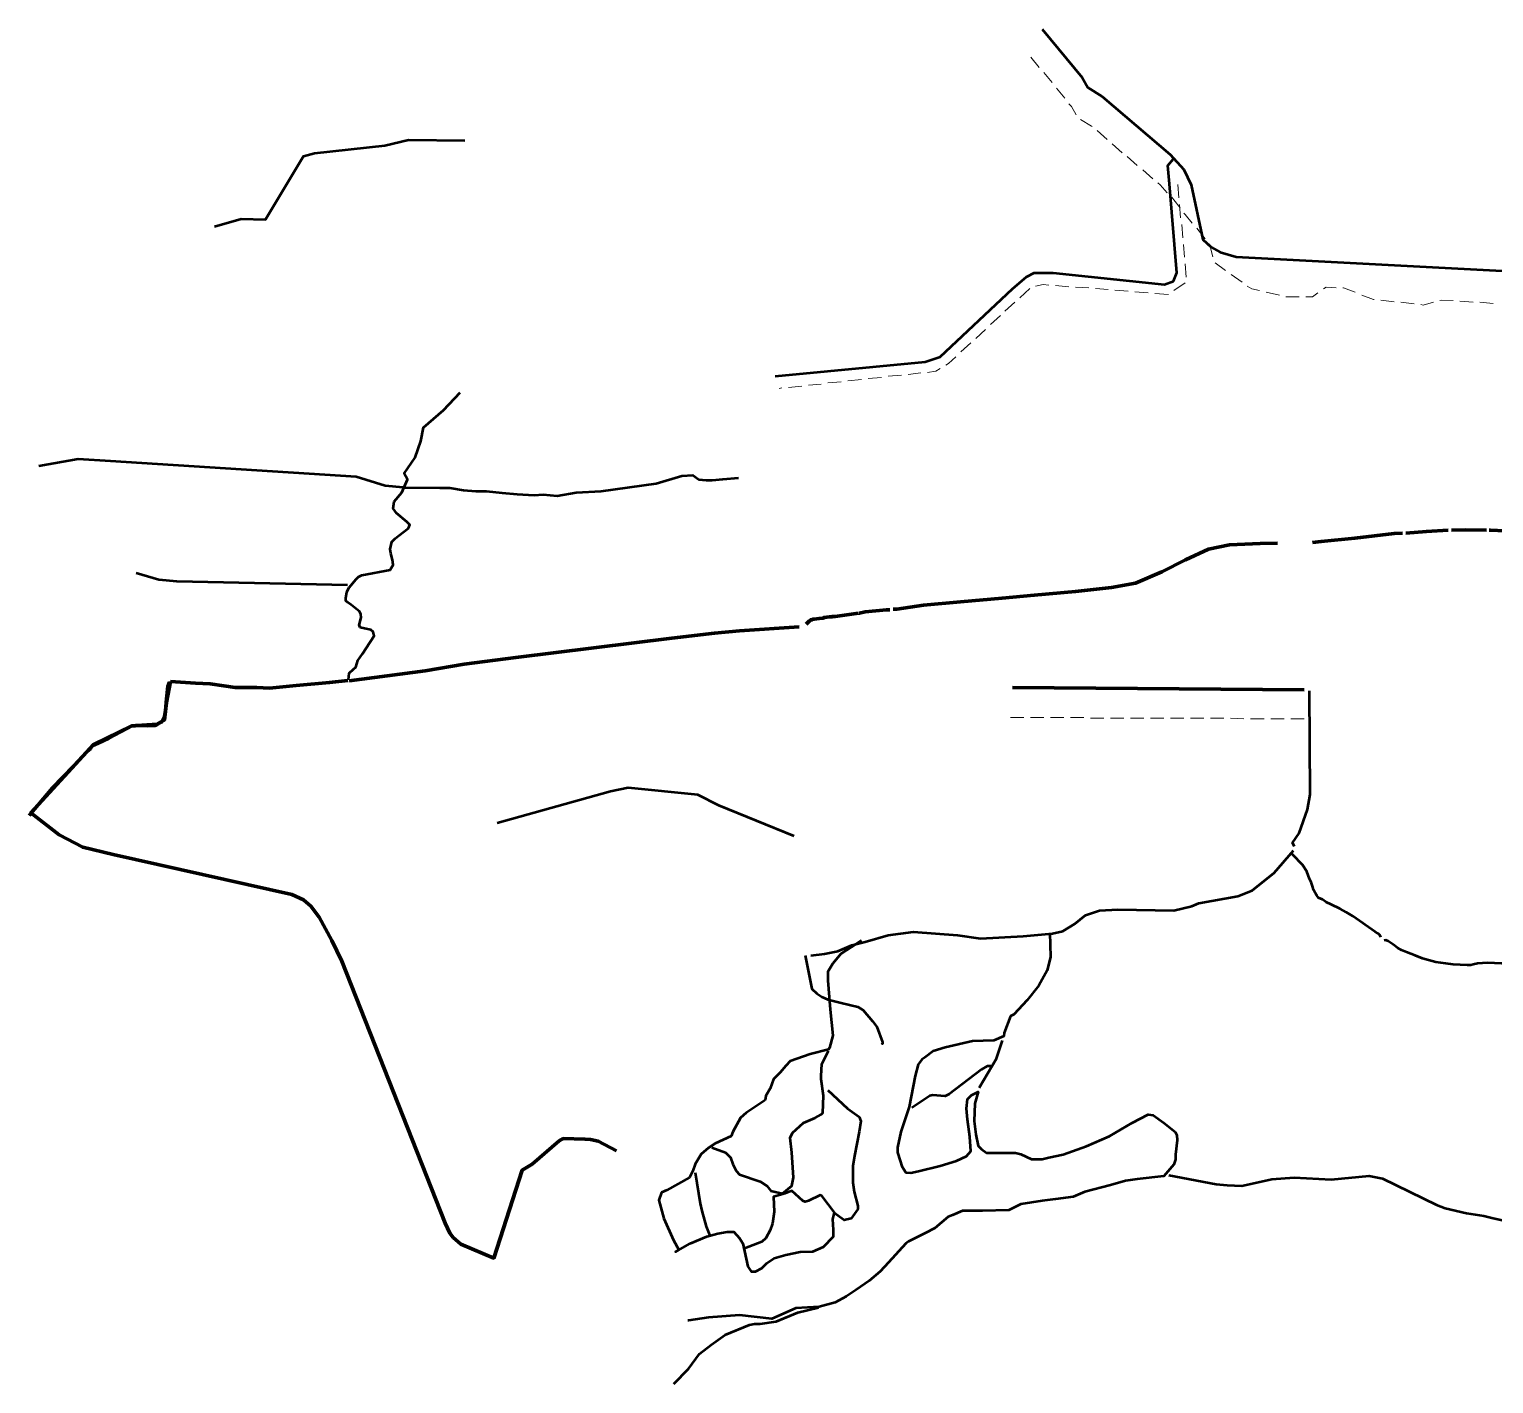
# Model space of a CAD drawing. Header units: inches. Extents: x 22 to 853, y 116 to 469.
# Drawn here: x 22.2 to 338.2, y 176.4 to 468.7 of the extents above; entities that cross this region are included whole.
import ezdxf

# ---------------------------------------------------------------- set-up
doc = ezdxf.new("R2010")
doc.units = ezdxf.units.IN
doc.header["$MEASUREMENT"] = 0
for name, color, linetype in [('Further Evaulation Required', 7, 'Continuous'), ('Preferred for Staff Use', 7, 'Continuous'), ('Restricted Access', 7, 'Continuous')]:
    doc.layers.add(name, color=color, linetype=linetype)

msp = doc.modelspace()

# ---------------------------------------------------------------- linework, layer by layer
at = {"layer": 'Further Evaulation Required', "color": 5, "lineweight": 5}
for points in [[(238.32, 462.72), (240.12, 460.44)], [(241.08, 459.36), (242.88, 457.2)], [(243.84, 456), (245.64, 453.84)], [(246.48, 452.64), (247.08, 452.04)], [(247.08, 452.04), (248.04, 450.24)], [(249, 449.28), (251.4, 447.84)], [(251.4, 447.84), (251.52, 447.72)], [(252.6, 446.88), (254.76, 444.96)], [(255.84, 444), (258, 442.08)], [(259.08, 441.24), (261.24, 439.32)], [(262.44, 438.36), (264.6, 436.44)], [(265.68, 435.6), (266.16, 435.12)], [(266.16, 435.12), (267.72, 433.44)], [(270, 435.24), (270.24, 432.36)], [(268.68, 432.48), (269.16, 431.88)], [(269.16, 431.88), (270.48, 430.2)], [(270.36, 430.92), (270.6, 428.04)], [(270.84, 426.6), (271.08, 423.72)], [(271.32, 429), (271.56, 428.76)], [(271.56, 428.76), (273.12, 426.84)], [(274.08, 425.76), (275.88, 423.48)], [(271.2, 422.28), (271.44, 419.52)], [(276.84, 422.4), (277.56, 419.64)], [(271.56, 418.08), (271.8, 415.2)], [(278.04, 418.32), (280.32, 416.64)], [(271.56, 414), (269.16, 412.32)], [(281.52, 415.8), (283.92, 414.12)], [(238.08, 412.8), (235.92, 410.76)], [(240.96, 413.64), (239.28, 413.28)], [(242.16, 413.52), (240.96, 413.64)], [(246.48, 413.16), (243.6, 413.4)], [(250.8, 412.92), (247.92, 413.04)], [(255, 412.56), (252.24, 412.8)], [(259.32, 412.2), (256.44, 412.44)], [(263.64, 411.84), (260.76, 412.08)], [(267.96, 411.48), (265.08, 411.72)], [(285, 413.28), (285.96, 412.68)], [(285.96, 412.68), (287.64, 412.32)], [(289.08, 411.96), (291.96, 411.36)], [(293.28, 411), (293.4, 411)], [(293.4, 411), (296.16, 411)], [(297.6, 411), (299.04, 411)], [(299.04, 411), (300.24, 411.84)], [(301.44, 412.68), (302.04, 413.04)], [(302.04, 413.04), (304.2, 412.92)], [(305.64, 412.92), (305.76, 412.92)], [(305.76, 412.92), (308.28, 411.96)], [(309.72, 411.36), (312.24, 410.4)], [(234.84, 409.8), (232.68, 407.88)], [(312.24, 410.4), (312.36, 410.4)], [(313.8, 410.28), (316.68, 409.92)], [(318.12, 409.8), (321, 409.44)], [(322.44, 409.32), (322.92, 409.2)], [(322.92, 409.2), (325.2, 409.8)], [(326.52, 410.16), (327, 410.28)], [(327, 410.28), (329.4, 410.16)], [(330.84, 410.04), (333.72, 409.8)], [(335.16, 409.8), (338.04, 409.56)], [(231.72, 406.92), (229.56, 405)], [(228.48, 403.92), (226.44, 402)], [(225.36, 401.04), (223.2, 399.12)], [(218.76, 395.52), (217.8, 394.92)], [(220.56, 396.6), (219.96, 396.24)], [(222.12, 398.04), (220.56, 396.6)], [(193.08, 392.16), (190.32, 391.92)], [(197.4, 392.64), (194.52, 392.4)], [(201.72, 393.12), (198.84, 392.88)], [(206.04, 393.6), (203.16, 393.36)], [(210.36, 394.08), (207.48, 393.84)], [(214.56, 394.56), (211.8, 394.2)], [(217.8, 394.92), (216, 394.68)], [(184.56, 391.32), (183.96, 391.2)], [(188.88, 391.68), (186, 391.44)], [(233.88, 320.16), (236.76, 320.16)], [(238.2, 320.16), (241.08, 320.16)], [(242.52, 320.16), (245.4, 320.16)], [(246.84, 320.16), (249.72, 320.16)], [(251.16, 320.04), (254.04, 320.04)], [(255.48, 320.04), (258.36, 320.04)], [(259.8, 320.04), (262.68, 320.04)], [(264.12, 320.04), (267, 320.04)], [(268.44, 320.04), (271.32, 320.04)], [(272.76, 320.04), (275.64, 320.04)], [(277.08, 320.04), (279.96, 320.04)], [(281.4, 320.04), (284.28, 319.92)], [(285.72, 319.92), (288.6, 319.92)], [(290.04, 319.92), (292.92, 319.92)], [(294.36, 319.92), (297.24, 319.92)]]:
    msp.add_lwpolyline(points, dxfattribs=at)
at = {"layer": 'Preferred for Staff Use', "color": 3, "lineweight": 50}
for points in [[(240.72, 468.72), (249.36, 458.28), (250.56, 456.12), (253.68, 454.2), (268.32, 441.72), (271.32, 438.48), (272.88, 435.12), (275.4, 423.36), (277.2, 421.68), (279.12, 420.6), (282.6, 419.64), (371.4, 414.96), (377.4, 414.96)], [(183.12, 393.84), (215.52, 396.96), (218.76, 398.04), (234.36, 412.68), (237.36, 415.32), (239.04, 416.16), (243.12, 416.16), (267.12, 413.64), (269.04, 414.36), (269.76, 416.16), (268.2, 435.36), (267.84, 439.32), (269.04, 440.76)]]:
    msp.add_lwpolyline(points, dxfattribs=at)
at = {"layer": 'Preferred for Staff Use', "color": 3, "lineweight": 80}
for points in [[(328.32, 360.6), (323.64, 360.36), (319.2, 360)], [(336.6, 360.6), (332.16, 360.72), (329.04, 360.6)], [(348.6, 360), (343.68, 360.36), (337.44, 360.6), (337.2, 360.6)], [(291.48, 357.84), (287.76, 357.72), (281.16, 357.48), (276.6, 356.52), (271.68, 354.24), (266.52, 351.6), (260.88, 349.2), (255.72, 348.24), (247.92, 347.4), (239.04, 346.56), (232.08, 345.96), (223.08, 345.12), (215.16, 344.4), (209.4, 343.56), (208.56, 343.56)], [(318.48, 360), (316.68, 359.88), (308.16, 358.92), (300.96, 358.2), (299.04, 357.96)], [(193.56, 341.64), (192.6, 341.52), (191.52, 341.4), (191.4, 341.4), (191.28, 341.4), (191.16, 341.4), (191.16, 341.28), (191.04, 341.28), (190.92, 341.28), (190.8, 341.28), (190.8, 341.16), (190.68, 341.16), (190.68, 341.04), (190.56, 341.04), (189.84, 340.32)], [(193.68, 341.76), (193.56, 341.64)], [(207.84, 343.44), (207.12, 343.44), (202.56, 342.96), (201.36, 342.72), (201.24, 342.72)], [(234.36, 326.64), (297.24, 326.16)]]:
    msp.add_lwpolyline(points, dxfattribs=at)
msp.add_open_spline([(201.12, 342.72), (201.12, 342.72), (198.6, 342.36), (198.6, 342.36), (198.6, 342.36), (196.08, 342), (196.08, 342), (196.08, 342), (195.96, 342), (195.96, 342), (195.96, 342), (195.84, 342), (195.84, 342), (195.84, 342), (195.72, 342), (195.72, 342), (195.72, 342), (195.6, 342), (195.6, 342), (195.6, 342), (195.48, 342), (195.48, 342), (195.48, 342), (195.36, 341.88), (195.36, 341.88), (195.36, 341.88), (195.24, 341.88), (195.24, 341.88), (195.24, 341.88), (195.12, 341.88), (195.12, 341.88), (195.12, 341.88), (195, 341.88), (195, 341.88), (195, 341.88), (194.88, 341.88), (194.88, 341.88), (194.88, 341.88), (193.68, 341.76), (193.68, 341.76), (193.68, 341.76), (193.56, 341.76), (193.56, 341.76), (193.56, 341.76), (193.56, 341.64), (193.56, 341.64), (193.56, 341.64), (193.56, 341.76), (193.56, 341.76), (193.56, 341.76), (193.56, 341.64), (193.56, 341.64), (193.56, 341.64), (193.56, 341.76), (193.56, 341.76), (193.56, 341.76), (193.56, 341.64), (193.56, 341.64)], degree=3, knots=[0, 0, 0, 0, 1, 1, 1, 2, 2, 2, 3, 3, 3, 4, 4, 4, 5, 5, 5, 6, 6, 6, 7, 7, 7, 8, 8, 8, 9, 9, 9, 10, 10, 10, 11, 11, 11, 12, 12, 12, 13, 13, 13, 14, 14, 14, 15, 15, 15, 16, 16, 16, 17, 17, 17, 18, 18, 18, 19, 19, 19, 19], dxfattribs=at)
at = {"layer": 'Restricted Access', "color": 1, "lineweight": 50}
for points in [[(62.16, 426.12), (67.92, 427.8), (73.2, 427.68), (81.36, 441.36), (83.76, 441.96), (98.88, 443.64), (104.04, 444.84), (116.16, 444.72)], [(91.08, 328.32), (91.2, 329.76), (92.16, 330.6), (92.64, 331.08), (93.12, 332.52), (94.08, 333.96), (94.92, 335.16), (96.6, 337.8), (96.36, 338.64), (95.88, 339.12), (94.56, 339.36), (93.6, 339.6), (93.36, 340.08), (93.84, 341.76), (93.72, 342.48), (93.48, 343.08), (91.68, 344.52), (90.96, 345), (90.48, 345.36), (90.48, 345.96), (90.72, 347.28), (91.2, 348.24), (92.76, 350.04), (93.24, 350.52), (93.96, 350.88), (100.08, 352.08), (100.68, 353.16), (100.56, 354.24), (100.2, 355.56), (100.08, 356.52), (100.44, 358.08), (101.16, 358.8), (101.88, 359.4), (104.04, 361.08), (104.28, 361.8), (103.68, 362.4), (101.4, 364.32), (100.68, 365.28), (100.92, 366.84), (102.6, 368.76), (103.8, 371.52), (103.08, 372.84), (105.48, 376.32), (106.68, 379.8), (107.28, 382.8), (111.6, 386.52), (115.2, 390.36)], [(102.84, 369.84), (99, 370.2), (92.76, 372.12), (39.72, 375.48), (32.76, 375.96), (24.24, 374.4)], [(103.08, 369.84), (110.76, 369.72), (112.92, 369.72), (115.92, 369.24), (118.56, 369), (120.84, 369), (124.2, 368.64), (127.44, 368.4), (131.16, 368.16), (133.08, 368.28), (136.08, 368.04), (140.16, 368.76), (145.56, 369), (157.44, 370.68), (162.96, 372.36), (165.36, 372.48), (166.68, 371.52), (168.24, 371.4), (169.56, 371.4), (171.84, 371.64), (175.2, 371.88)], [(90.84, 348.72), (54, 349.56), (50.16, 349.92), (45.24, 351.36)], [(295.2, 292.32), (294.72, 293.16), (296.16, 295.2), (297.96, 300.36), (298.56, 303.6), (298.44, 325.92)], [(187.2, 294.6), (171, 301.2), (166.44, 303.48), (151.44, 305.04), (147.6, 304.2), (123.12, 297.36)], [(190.8, 268.8), (193.8, 269.16), (196.68, 269.76), (199.68, 271.08), (202.56, 271.8), (207.48, 273.24), (210.24, 273.6), (213, 273.96), (222.48, 273.24), (227.4, 272.52), (236.64, 273), (243, 273.6), (245.16, 274.08), (247.8, 275.64), (250.08, 277.56), (253.08, 278.52), (257.04, 278.76), (269.16, 278.52), (273, 279.48), (274.56, 280.08), (282.96, 281.64), (286.08, 282.84), (290.76, 286.68), (294.96, 291.48)], [(313.8, 272.76), (313.68, 273.12), (313.2, 273.6), (312.6, 273.96), (307.8, 277.32), (306.36, 278.16), (305.04, 278.88), (303.12, 279.84), (302.04, 280.32), (301.2, 280.92), (300.36, 281.28), (300, 281.76), (299.64, 282.36), (299.28, 282.96), (299.16, 283.56), (298.8, 284.64), (298.44, 285.36), (297.84, 286.92), (296.88, 288.36), (294.84, 290.52), (294.48, 290.88)], [(201.72, 272.04), (197.28, 269.16), (195.6, 267.12), (194.52, 265.32), (194.52, 263.52), (194.52, 263.4), (195, 257.16), (195.6, 251.52), (194.88, 248.88), (194.64, 248.52), (190.68, 247.56), (186.36, 246), (185.4, 245.04), (184.2, 243.6), (182.76, 242.16), (182.04, 240.12), (181.08, 238.56), (180.96, 237.6), (176.88, 234.84), (175.68, 233.76), (174, 230.76), (173.64, 229.8), (170.16, 228.24), (168.72, 227.28), (167.16, 225.96), (165.84, 223.8), (165.36, 222.36), (164.64, 220.92), (159.72, 218.16), (158.64, 217.68), (158.04, 216), (159.12, 212.04), (161.16, 207.36), (162.36, 205.32), (161.64, 204.84), (164.76, 206.64), (168.36, 208.2), (170.76, 208.8), (172.8, 209.16), (174.24, 209.16), (175.44, 207.84), (176.16, 206.64), (177.24, 201.72), (177.96, 200.64), (178.92, 200.64), (180.24, 201.36), (181.32, 202.44), (182.88, 203.52), (185.4, 204.24), (188.52, 204.84), (191.28, 204.96), (193.56, 205.92), (195.72, 208.2), (195.72, 209.64), (195.6, 211.92), (195.96, 213.36), (193.2, 216.96), (192.84, 217.08), (190.32, 215.88), (189.6, 215.64), (189.12, 215.88), (186.72, 218.04), (185.28, 217.44), (182.76, 216.72), (182.88, 213.48), (182.52, 210.96), (182.04, 209.52), (181.08, 207.84), (180.24, 207), (176.52, 205.56)], [(242.4, 273.72), (242.52, 268.56), (241.8, 265.56), (240, 262.32), (237.48, 259.2), (234.6, 256.08), (233.88, 255.72), (232.56, 252.12), (232.44, 251.4), (230.28, 250.44), (225.72, 250.32), (219.84, 249), (217.2, 248.16), (215.4, 246.84), (214.8, 246.36), (213.96, 245.28), (213.36, 242.88), (212.04, 236.16), (210.24, 230.76), (209.52, 227.4), (209.52, 226.32), (210.12, 224.52), (210.48, 223.32), (211.32, 222), (212.4, 221.88), (214.08, 222.24), (218.76, 223.44), (222.24, 224.52), (224.4, 225.48), (225.36, 226.56), (225.12, 229.68), (224.64, 233.4), (224.4, 235.8), (224.64, 237.84), (225.48, 238.68), (226.92, 239.4), (226.2, 236.88), (226.08, 233.04), (226.44, 230.16), (226.92, 227.76), (227.64, 227.04), (228.72, 226.2), (234.96, 226.2), (236.16, 225.96), (238.44, 224.88), (240.72, 224.88), (242.16, 225.24), (245.28, 225.84), (250.32, 227.64), (255.24, 229.8), (260.16, 232.68), (263.64, 234.48), (264.72, 234.36), (267, 232.68), (269.4, 230.76), (269.76, 230.04), (269.88, 228.96), (269.52, 225.84), (269.52, 224.76), (269.16, 223.68), (267, 221.16), (261.24, 220.56), (258.72, 220.2), (255.48, 219.24), (249.96, 217.8), (247.44, 216.72), (243.6, 216.24), (240.72, 215.88), (236.16, 215.16), (233.52, 213.84), (227.88, 213.72), (224.76, 213.72), (223.56, 213.72), (221.4, 212.76), (220.44, 212.4), (217.56, 210), (215.52, 208.92), (211.92, 207.12), (211.32, 206.64), (207.6, 202.56), (205.8, 200.64), (203.4, 198.6), (200.64, 196.68), (198.48, 195.24), (196.08, 193.92), (192.6, 192.96), (187.56, 192.72), (182.4, 190.44), (175.44, 191.16), (168.72, 190.68), (164.4, 190.08), (164.28, 190.08)], [(332.4, 266.76), (329.4, 266.88), (327.84, 267.12), (325.68, 267.36), (324.12, 267.84), (322.8, 268.2), (321.24, 268.8), (319.32, 269.52), (318.24, 270), (317.4, 270.48), (316.44, 271.2), (315.36, 271.92), (314.88, 272.16), (314.52, 272.04)], [(189.6, 268.8), (190.68, 263.4), (191.04, 261.6), (192.12, 260.64), (193.2, 259.92), (194.52, 259.32), (197.4, 258.6), (201, 257.76), (202.08, 257.04), (204.12, 254.64), (205.08, 253.44), (206.28, 250.08), (206.28, 249.72), (206.16, 249.96)], [(344.52, 266.52), (344.28, 266.64), (344.04, 266.64), (341.04, 267.12), (339.84, 267.12), (336.84, 267.24), (334.68, 267.12), (333.72, 266.88), (333.24, 266.76), (332.4, 266.76)], [(227.16, 240.24), (230.88, 246.6), (232.2, 250.44)], [(169.44, 227.4), (172.44, 226.32), (173.52, 225.24), (174, 223.8), (174.72, 222.36), (175.44, 221.52), (179.88, 220.08), (181.32, 219.12), (182.16, 218.04), (184.68, 217.44), (186.72, 219.12), (187.08, 220.92), (186.72, 226.32), (186.36, 229.44), (186.84, 230.52), (189.24, 232.68), (191.76, 233.76), (193.08, 234.48), (193.44, 234.84), (193.56, 238.56), (193.08, 242.16), (193.08, 242.88), (193.2, 245.4), (194.64, 248.28)], [(229.68, 244.92), (228.84, 244.92), (227.64, 244.2), (220.68, 238.92), (219.84, 238.44), (217.08, 238.68), (216.48, 238.56), (212.64, 235.92)], [(194.52, 239.76), (198.72, 235.8), (201.24, 234), (201.6, 233.04), (201.24, 230.76), (200.28, 225.6), (199.92, 223.32), (199.92, 219.84), (200.16, 217.8), (201, 214.8), (201, 214.08), (199.56, 212.04), (198, 211.68), (195.72, 213.36)], [(165.84, 222), (166.92, 215.28), (167.28, 213.72), (168.24, 210.36), (168.96, 208.56)], [(268.08, 221.4), (278.28, 219.48), (280.68, 219.24), (283.8, 219.12), (290.28, 220.56), (295.08, 220.92), (303.12, 220.44), (311.28, 221.28), (314.16, 220.68), (325.8, 215.04), (327.72, 214.32), (332.28, 213.24), (336, 212.64), (338.04, 212.16), (341.64, 211.32)], [(161.28, 176.4), (164.4, 179.64), (166.8, 182.88), (169.32, 184.8), (172.32, 186.96), (177.6, 189.12), (178.68, 189.36), (179.88, 189.36), (183.36, 189.84), (188.04, 191.76), (192.48, 192.84)]]:
    msp.add_lwpolyline(points, dxfattribs=at)
at = {"layer": 'Restricted Access', "color": 1, "lineweight": 80}
for points in [[(91.2, 328.08), (107.64, 330.24), (116.04, 331.68), (127.2, 333.12), (160.8, 337.32), (170.04, 338.4), (175.44, 338.88), (188.28, 339.72)], [(52.44, 327.84), (52.08, 326.88), (51.72, 323.4), (51.6, 321.72), (51.36, 320.4), (50.76, 319.2), (50.04, 318.84), (49.44, 318.48), (47.76, 318.36), (45.24, 318.48), (45, 318.36), (44.4, 318.36), (39.36, 315.72), (37.08, 314.64), (35.76, 314.04), (35.4, 313.44), (34.68, 312.84), (31.8, 309.72), (27.24, 305.04), (22.2, 299.04)], [(52.68, 327.96), (51.84, 323.4), (51.36, 319.68), (49.8, 318.72), (44.28, 318.36), (36.12, 314.4), (22.56, 299.64), (28.68, 294.84), (33.72, 292.2), (40.32, 290.64), (78.84, 282), (81.36, 280.8), (82.92, 279.48), (84.72, 277.08), (87.48, 272.04), (89.64, 267.6), (111.96, 211.08), (112.92, 208.92), (113.64, 207.96), (115.32, 206.52), (122.4, 203.52), (127.2, 218.28), (128.52, 222.48), (130.68, 223.8), (136.56, 228.84), (137.4, 229.32), (142.08, 229.2), (143.28, 229.08), (144.96, 228.72), (148.92, 226.68)], [(52.68, 327.96), (58.08, 327.6), (61.2, 327.48), (64.2, 327), (66.6, 326.64), (71.28, 326.64), (74.04, 326.52), (79.8, 327.12), (87, 327.72), (90.96, 328.2)]]:
    msp.add_lwpolyline(points, dxfattribs=at)

doc.saveas('drawing.dxf')
